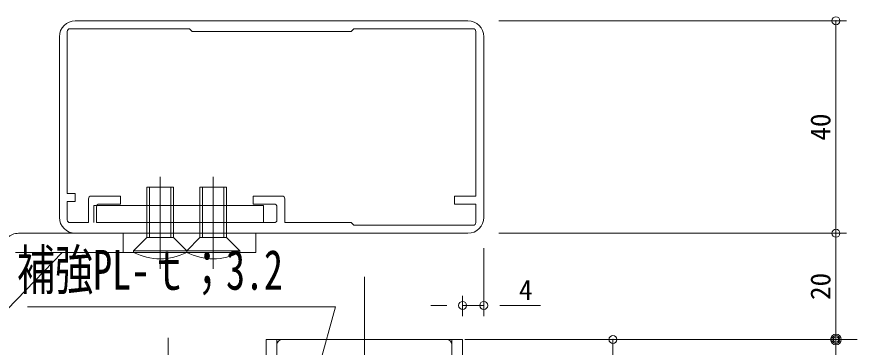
# Model space of a CAD drawing. Units: millimetres at full size. Extents: x -600 to 2301, y -735 to 832.
# Drawn here: x -159.4 to -1, y 265.5 to 327.7 of the extents above; entities that cross this region are included whole.
import ezdxf
from ezdxf.enums import TextEntityAlignment as Align

# ---------------------------------------------------------------- set-up
doc = ezdxf.new("R2010")
doc.units = ezdxf.units.MM
doc.header["$LTSCALE"] = 3
doc.header["$PDMODE"] = 32
doc.header["$PDSIZE"] = 1.5
doc.linetypes.add('CHAIN2', pattern=[12, 9, -1, 1, -1])
doc.layers.add('0-0_アンカー', color=7, linetype='Continuous', lineweight=18)
doc.layers.add('0-8_CSLAYER2', color=7, linetype='Continuous', lineweight=18)
doc.styles.add('ＭＳ ゴシック', font='')
doc.styles.get('ＭＳ ゴシック').set_extended_font_data('MS Gothic')

msp = doc.modelspace()

# ---------------------------------------------------------------- linework, layer by layer
at = {"layer": '0-0_アンカー', "color": 4, "lineweight": 9}
for p, q in [((-68.597, 326.976), (-3.021, 326.976)), ((-5.021, 326.976), (-5.021, 286.975)), ((-5.021, 289.975), (-5.021, 323.976)), ((-68.597, 286.975), (-3.021, 286.975)), ((-68.597, 286.975), (-3.021, 286.975)), ((-5.021, 286.975), (-5.021, 266.976)), ((-71.397, 284.176), (-71.397, 271.384)), ((-5.021, 269.976), (-5.021, 283.975)), ((-75.397, 275.184), (-75.397, 271.384)), ((-78.397, 273.384), (-81.397, 273.384)), ((-75.397, 273.384), (-71.397, 273.384)), ((-71.397, 273.384), (-75.397, 273.384)), ((-68.397, 273.384), (-60.731, 273.384)), ((-68.597, 266.976), (-3.021, 266.976)), ((-47.051, 206.976), (-47.051, 266.976))]:
    msp.add_line(p, q, dxfattribs=at)
at = {"layer": '0-0_アンカー'}
for p, q in [((-74.948, 266.976), (-1.021, 266.976)), ((-5.021, -324.572), (-5.021, 266.976)), ((-5.021, 266.976), (-5.021, 264.976))]:
    msp.add_line(p, q, dxfattribs=at)
for radius in [1, 0.5]:
    msp.add_circle((-5.021, 266.976), radius, dxfattribs=at)
at = {"layer": '0-0_アンカー', "color": 4}
for p in [(-5.021, 326.976), (-5.021, 286.975), (-75.397, 273.384), (-71.397, 273.384), (-47.051, 266.976), (-5.021, 266.976)]:
    msp.add_point(p, dxfattribs=at)
at = {"layer": '0-8_CSLAYER2'}
for p, q in [((-74.397, 326.976), (-148.397, 326.976)), ((-149.897, 294.475), (-149.897, 324.976)), ((-149.397, 325.476), (-126.897, 325.476)), ((-126.897, 325.476), (-126.397, 324.976)), ((-96.397, 324.976), (-126.397, 324.976)), ((-95.897, 325.476), (-96.397, 324.976)), ((-95.897, 325.476), (-73.397, 325.476)), ((-72.897, 324.976), (-72.897, 293.976)), ((-151.397, 323.976), (-151.397, 289.975)), ((-71.397, 289.975), (-71.397, 323.976)), ((-134.397, 291.775), (-134.397, 295.675)), ((-130.397, 291.775), (-130.397, 295.675)), ((-145.897, 293.476), (-145.897, 288.976)), ((-139.897, 293.976), (-145.397, 293.976)), ((-139.897, 293.976), (-139.897, 292.476)), ((-108.897, 293.476), (-108.897, 288.976)), ((-76.897, 293.976), (-76.897, 292.476)), ((-72.897, 293.976), (-76.897, 293.976)), ((-149.897, 289.476), (-149.897, 292.975)), ((-148.397, 292.975), (-149.897, 292.975)), ((-112.897, 292.176), (-144.897, 292.176)), ((-144.897, 292.176), (-144.897, 288.976)), ((-144.397, 291.976), (-144.397, 288.976)), ((-139.897, 292.476), (-143.897, 292.476)), ((-134.397, 286.176), (-134.397, 291.775)), ((-130.397, 286.176), (-130.397, 291.775)), ((-110.897, 292.476), (-114.897, 292.476)), ((-112.897, 292.176), (-112.897, 288.976)), ((-110.397, 291.976), (-110.397, 289.476)), ((-72.897, 292.476), (-76.897, 292.476)), ((-72.897, 292.476), (-72.897, 288.976)), ((-145.897, 288.976), (-149.397, 288.976)), ((-110.897, 288.976), (-144.397, 288.976)), ((-96.397, 288.976), (-108.897, 288.976)), ((-95.897, 288.475), (-96.397, 288.976)), ((-73.397, 288.475), (-95.902, 288.475)), ((-156.039, 286.975), (-74.397, 286.975)), ((-99.378, 273.118), (-157.378, 273.118)), ((-108.039, 241.784), (-99.378, 273.118)), ((-75.397, 266.976), (-112.397, 266.976)), ((-110.397, 266.976), (-110.397, 206.976)), ((-77.397, 266.976), (-77.397, 206.976)), ((-75.397, 45.498), (-75.397, 266.976))]:
    msp.add_line(p, q, dxfattribs=at)
at = {"layer": '0-8_CSLAYER2', "linetype": 'CHAIN2'}
for p, q in [((-132.397, 280.276), (-132.397, 297.576)), ((-122.397, 280.276), (-122.397, 297.576)), ((-93.897, 278.749), (-93.897, -349.185)), ((-130.897, 182.575), (-130.897, 267.276))]:
    msp.add_line(p, q, dxfattribs=at)
at = {"layer": '0-8_CSLAYER2', "color": 3}
for p, q in [((-129.897, 295.675), (-134.897, 295.675)), ((-134.897, 291.775), (-134.897, 295.675)), ((-129.897, 291.775), (-129.897, 295.675)), ((-119.897, 295.675), (-124.897, 295.675)), ((-134.897, 286.176), (-134.897, 291.775)), ((-129.897, 286.176), (-129.897, 291.775)), ((-114.397, 286.975), (-159.084, 286.975)), ((-139.397, 283.375), (-139.397, 286.975)), ((-114.397, 286.975), (-114.397, 283.375)), ((-129.897, 286.176), (-134.897, 286.176)), ((-119.897, 286.176), (-124.897, 286.176)), ((-117.397, 283.675), (-119.897, 286.176)), ((-127.397, 283.675), (-137.397, 283.675)), ((-117.397, 283.675), (-127.397, 283.675)), ((-117.397, 283.375), (-117.397, 283.675)), ((-150.872, 283.375), (-164.987, 268.789)), ((-114.397, 283.375), (-159.677, 283.375)), ((-127.397, 283.375), (-137.397, 283.375)), ((-117.397, 283.375), (-127.397, 283.375)), ((-112.397, 201.655), (-112.397, 266.976))]:
    msp.add_line(p, q, dxfattribs=at)
for points in [[(-124.897, 286.176), (-124.897, 291.775), (-124.897, 295.675)], [(-119.897, 286.176), (-119.897, 291.775), (-119.897, 295.675)], [(-137.397, 283.375), (-137.397, 283.675), (-134.897, 286.176)], [(-127.397, 283.375), (-127.397, 283.675), (-129.897, 286.176)], [(-127.397, 283.375), (-127.397, 283.675), (-124.897, 286.176)]]:
    msp.add_lwpolyline(points, dxfattribs=at)
at = {"layer": '0-8_CSLAYER2'}
for points in [[(-124.397, 286.176), (-124.397, 291.775), (-124.397, 295.675)], [(-120.397, 286.176), (-120.397, 291.775), (-120.397, 295.675)], [(-148.397, 292.975), (-148.397, 294.475), (-149.897, 294.475)], [(-109.397, 293.976), (-114.897, 293.976), (-114.897, 292.476)]]:
    msp.add_lwpolyline(points, dxfattribs=at)
for centre, radius, start, end in [((-148.397, 323.976), 3, 90, 180), ((-74.397, 323.976), 3, 0, 90), ((-149.397, 324.976), 0.5, 90, 180), ((-73.397, 324.976), 0.5, 0, 90), ((-145.397, 293.476), 0.5, 90, 180), ((-109.397, 293.476), 0.5, 0, 90), ((-143.897, 291.976), 0.5, 90, 180), ((-110.897, 291.976), 0.5, 0, 90), ((-148.397, 289.975), 3, 180, 270), ((-74.397, 289.975), 3, 270, 0), ((-149.397, 289.476), 0.5, 180, 270), ((-110.897, 289.476), 0.5, 270, 0), ((-73.397, 288.976), 0.5, 270, 0), ((-109.397, 265.975), 1, 90, 180), ((-78.397, 265.975), 1, 0, 90)]:
    msp.add_arc(centre, radius, start, end, dxfattribs=at)
at = {"layer": '0-8_CSLAYER2', "color": 3}
for centre, radius, start, end in [((-159.084, 283.975), 3, 90, 135.331), ((-132.397, 293.192), 11.017, 243.009, 296.991), ((-122.397, 293.192), 11.017, 243.009, 296.991)]:
    msp.add_arc(centre, radius, start, end, dxfattribs=at)

# ---------------------------------------------------------------- texts
at = {"layer": '0-0_アンカー', "color": 4, "style": 'ＭＳ ゴシック'}
for s, p in [('40', (-4.949, 304.416)), ('20', (-4.949, 274.416))]:
    msp.add_text(s, height=3.754, rotation=90, dxfattribs=at).set_placement(p, align=Align.BOTTOM_LEFT)
msp.add_text('4', height=3.754, dxfattribs=at).set_placement((-64.771, 273.312), align=Align.BOTTOM_LEFT)
at = {"layer": '0-8_CSLAYER2', "color": 3, "style": 'ＭＳ ゴシック', "width": 0.7}
msp.add_text('補強PL-ｔ；3.2', height=7.507, dxfattribs=at).set_placement((-159.378, 274.094), align=Align.BOTTOM_LEFT)

doc.saveas('drawing.dxf')
